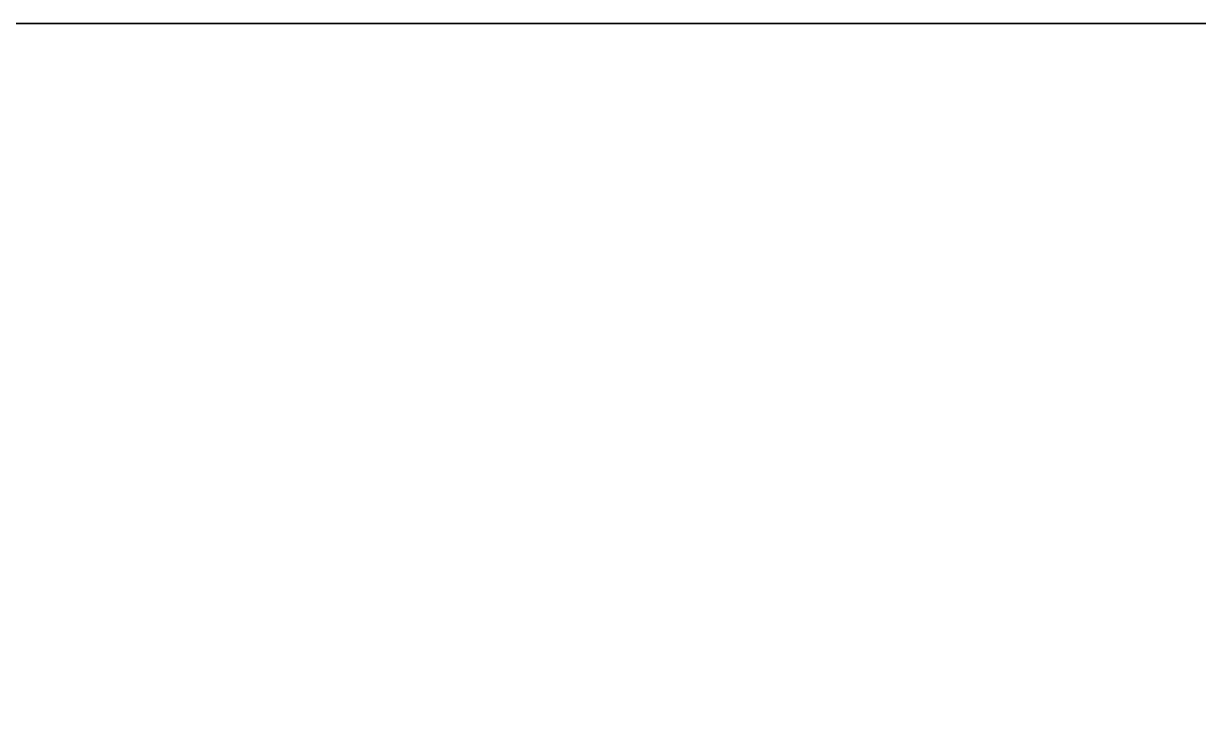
# Model space of a CAD drawing. Extents: x 0 to 258, y 0 to 209.
# Drawn here: x 102.97 to 141.31, y 185.54 to 208.68 of the extents above; entities that cross this region are included whole.
import ezdxf

# ---------------------------------------------------------------- set-up
doc = ezdxf.new("R2010")
doc.units = 0
doc.header["$MEASUREMENT"] = 0
doc.layers.add('STAIRDATA', color=21, linetype='CONTINUOUS')

msp = doc.modelspace()

# ---------------------------------------------------------------- linework, layer by layer
at = {"layer": 'STAIRDATA'}
for points in [[(257.677, 208.677, 138.28937), (0, 208.677, 138.28937), (140.30701, 165.37, 138.28937), (178.30701, 165.37, 138.28937)], [(257.677, 208.677, 121.53937), (0, 208.677, 121.53937), (0, 208.677, 138.28937), (257.677, 208.677, 138.28937)], [(178.30701, 165.37, 121.53937), (140.30701, 165.37, 121.53937), (0, 208.677, 121.53937), (257.677, 208.677, 121.53937)], [(134.7825, 165.21255, 138.28937), (140.30701, 165.37, 138.28937), (0, 208.677, 138.28937)], [(0, 208.677, 138.28937), (129.27592, 164.74072, 138.28937), (134.7825, 165.21255, 138.28937)], [(0, 208.677, 138.28937), (123.80517, 163.95604, 138.28937), (129.27592, 164.74072, 138.28937)], [(0, 208.677, 138.28937), (118.38799, 162.86104, 138.28937), (123.80517, 163.95604, 138.28937)], [(0, 208.677, 138.28937), (113.04195, 161.4593, 138.28937), (118.38799, 162.86104, 138.28937)], [(0, 208.677, 138.28937), (107.78444, 159.75536, 138.28937), (113.04195, 161.4593, 138.28937)], [(0, 208.677, 138.28937), (102.6325, 157.75475, 138.28937), (107.78444, 159.75536, 138.28937)], [(0, 208.677, 121.53937), (107.78444, 159.75536, 121.53937), (102.6325, 157.75475, 121.53937)], [(0, 208.677, 121.53937), (113.04195, 161.4593, 121.53937), (107.78444, 159.75536, 121.53937)], [(0, 208.677, 121.53937), (118.38799, 162.86104, 121.53937), (113.04195, 161.4593, 121.53937)], [(0, 208.677, 121.53937), (123.80517, 163.95604, 121.53937), (118.38799, 162.86104, 121.53937)], [(0, 208.677, 121.53937), (129.27592, 164.74072, 121.53937), (123.80517, 163.95604, 121.53937)], [(0, 208.677, 121.53937), (134.7825, 165.21255, 121.53937), (129.27592, 164.74072, 121.53937)], [(0, 208.677, 121.53937), (140.30701, 165.37, 121.53937), (134.7825, 165.21255, 121.53937)], [(257.677, 208.677, 0.00394), (0, 208.677, 0.00394), (0, 25.75, 0.00394), (257.677, 25.75, 0.00394)], [(257.677, 25.75), (0, 25.75), (0, 208.677), (257.677, 208.677)], [(0.437, 208.24001, 259.53937), (118.38799, 162.86104, 259.53937), (113.04195, 161.4593, 259.53937)], [(0.437, 208.24001, 259.53937), (123.80517, 163.95604, 259.53937), (118.38799, 162.86104, 259.53937)], [(0.437, 208.24001, 259.53937), (129.27592, 164.74072, 259.53937), (123.80517, 163.95604, 259.53937)]]:
    msp.add_3dface(points, dxfattribs=at)

doc.saveas('drawing.dxf')
